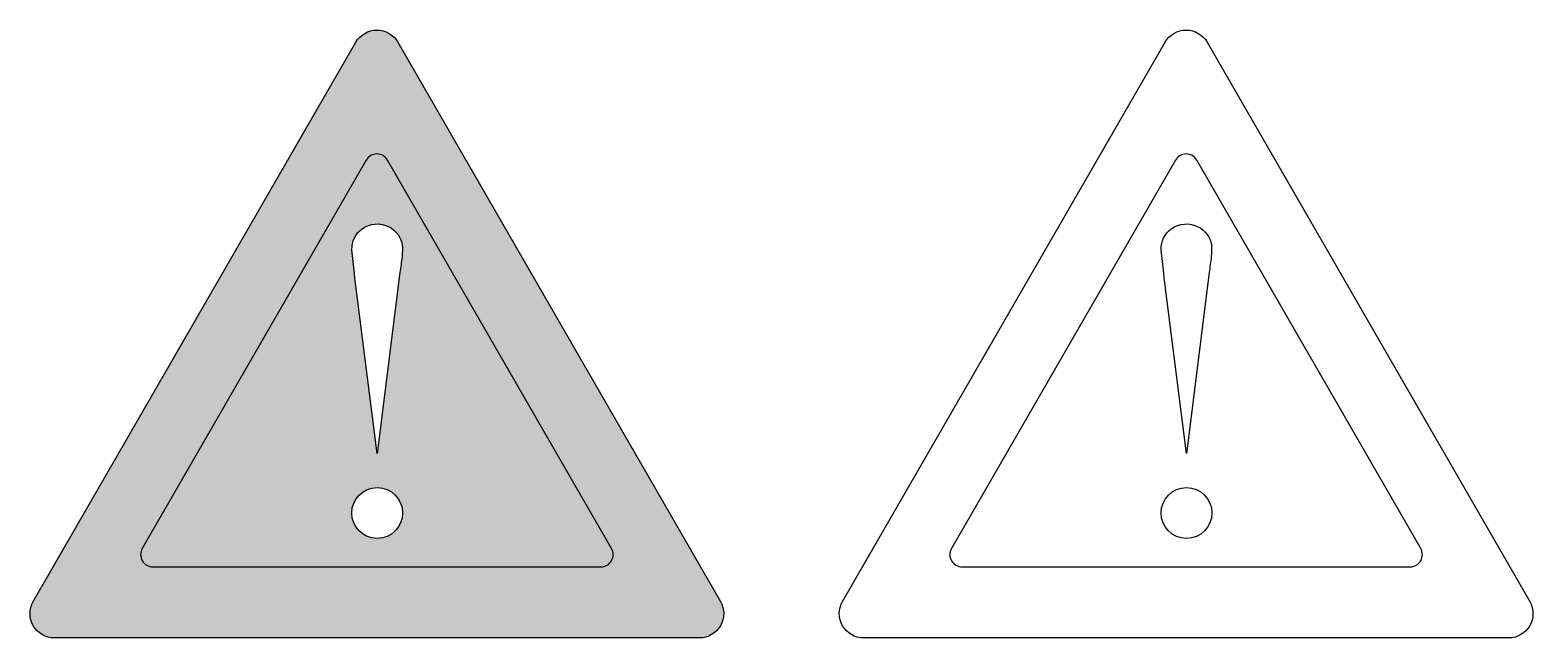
# Model space of a CAD drawing. Extents: x 578 to 1878, y 5 to 530.
import ezdxf

# ---------------------------------------------------------------- set-up
doc = ezdxf.new("R2010")
doc.units = 0
doc.header["$MEASUREMENT"] = 0

msp = doc.modelspace()

# ---------------------------------------------------------------- hatches: boundary and pattern name
h = msp.add_hatch(color=1)
edge = h.paths.add_edge_path()
edge.add_line((895.8482658158237, 519.953), (1174.843265815824, 36.71949999999998))
edge.add_arc((1156.630825548649, 26.22402715398166), 21.02017913213199, -89.93883340211352, 29.954005602514087, ccw=False)
edge.add_line((1156.653265815823, 5.20386), (598.6552658158234, 5.20581))
edge.add_arc((598.674154995921, 26.22737812057468), 21.0215766071217, 150.0527535644944, 269.94851620961083, ccw=False)
edge.add_line((580.4592658158235, 36.7214), (859.4552658158236, 519.953))
edge.add_arc((877.6517658158236, 509.4257841203057), 21.02224741619433, 30.050656878707116, 149.9493431212929, ccw=False)
edge = h.paths.add_edge_path(flags=16)
edge.add_arc((1071.413954333715, 77.20008525814727), 10.6050893459825, 270.0503068552244, 389.945553566912)
edge.add_line((1080.603265815824, 82.4939), (886.8322658158236, 418.126))
edge.add_arc((877.6532658158236, 412.8147748072998), 10.60486464070017, 30.0548703569419, 149.9451296430581)
edge.add_line((868.4742658158236, 418.126), (674.6972658158234, 82.49340000000001))
edge.add_arc((683.8862843148207, 77.19941549146778), 10.60492022372139, 150.0528615176328, 269.9458725023034)
edge.add_line((683.8762658158234, 66.5945), (1071.423265815823, 66.595))
h = msp.add_hatch(color=7)
h.paths.add_polyline_path([(886.8322658158236, 418.126, 0.5767119999999999), (868.4742658158236, 418.126), (674.6972658158234, 82.4934, 0.5767280000000001), (683.8762658158234, 66.5945), (1071.423265815823, 66.595, 0.576741), (1080.603265815824, 82.4939)])
h.paths.add_polyline_path([(877.9712658158236, 164.6489999999993), (858.8992658158236, 314.159, -0.00774956), (858.2592658158237, 320.537), (856.1142658158237, 340.702, -0.256016), (864.8452658158235, 358.706, -0.279296), (888.1482658158234, 360.503, -0.226491), (899.6022658158236, 344.95, -0.04768080000000001), (899.3982658158234, 334.689, -0.00722418), (897.5312658158236, 321.109)], flags=16)
h.paths.add_polyline_path([(899.9262658158236, 113.148, -1), (855.9552658158236, 113.148, -1)], flags=16)

# ---------------------------------------------------------------- linework, layer by layer
at = {"color": 1}
msp.add_lwpolyline([(895.8482658158237, 519.953), (1174.843265815824, 36.7195, -0.576727), (1156.653265815823, 5.20386), (598.6552658158234, 5.20581, -0.5767439999999999), (580.4592658158235, 36.7214), (859.4552658158236, 519.953, -0.576761)], format="xyb", close=True, dxfattribs=at)
for points in [[(1595.848265815824, 519.953), (1874.843265815824, 36.7195, -0.576727), (1856.653265815823, 5.20386), (1298.655265815823, 5.20581, -0.5767439999999999), (1280.459265815824, 36.7214), (1559.455265815824, 519.953, -0.576761)], [(1071.423265815823, 66.595, 0.576741), (1080.603265815824, 82.4939), (886.8322658158236, 418.126, 0.576712), (868.4742658158236, 418.126), (674.6972658158234, 82.4934, 0.576728), (683.8762658158234, 66.5945)], [(1771.423265815823, 66.595, 0.576741), (1780.603265815824, 82.4939), (1586.832265815824, 418.126, 0.576712), (1568.474265815824, 418.126), (1374.697265815823, 82.4934, 0.576728), (1383.876265815823, 66.5945)], [(858.8992658158236, 314.159, -0.00774956), (858.2592658158237, 320.537), (856.1142658158237, 340.702, -0.256016), (864.8452658158235, 358.706, -0.279296), (888.1482658158234, 360.503, -0.226491), (899.6022658158236, 344.95, -0.0476808), (899.3982658158234, 334.689, -0.00722418), (897.5312658158236, 321.109), (877.9712658158237, 164.649)], [(1558.899265815824, 314.159, -0.00774956), (1558.259265815824, 320.537), (1556.114265815824, 340.702, -0.256016), (1564.845265815823, 358.706, -0.279296), (1588.148265815823, 360.503, -0.226491), (1599.602265815824, 344.95, -0.0476808), (1599.398265815823, 334.689, -0.00722418), (1597.531265815824, 321.109), (1577.971265815824, 164.649)], [(855.9552658158236, 113.148, -1), (899.9262658158236, 113.148, -1)], [(1555.955265815824, 113.148, -1), (1599.926265815824, 113.148, -1)]]:
    msp.add_lwpolyline(points, format="xyb", close=True)

doc.saveas('drawing.dxf')
